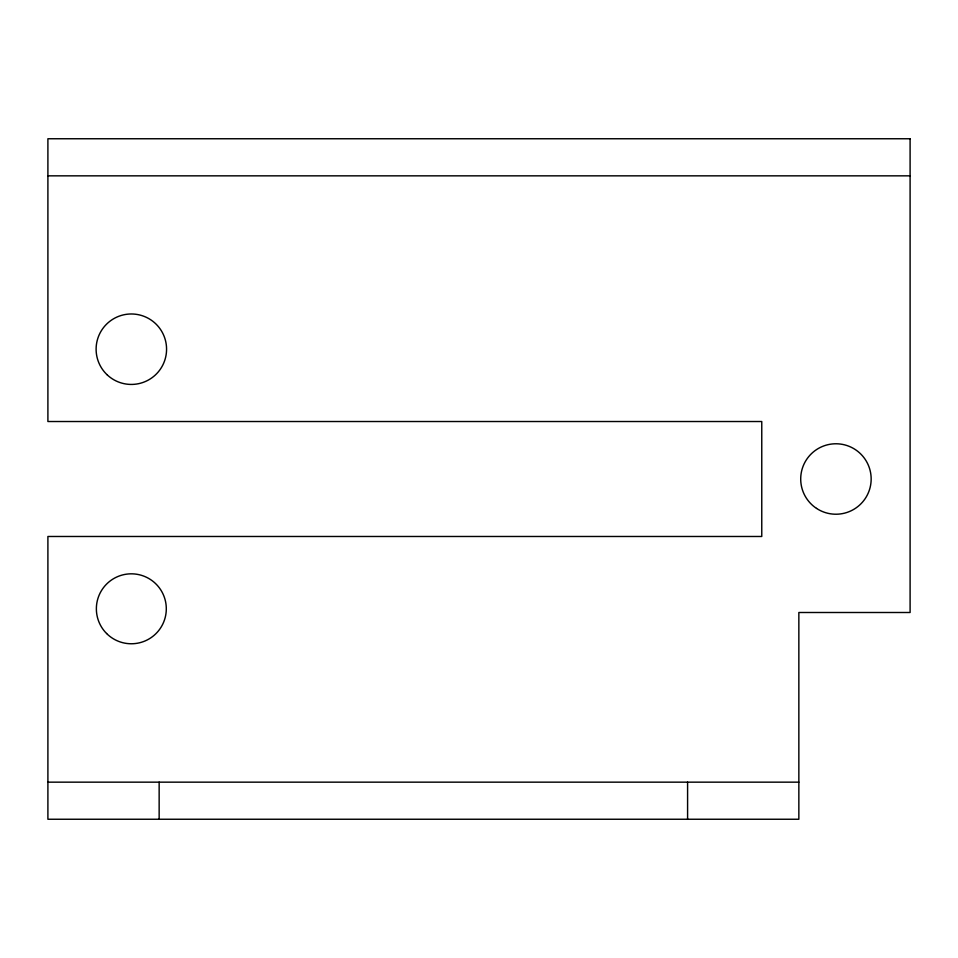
<?xml version="1.0" encoding="UTF-8"?>
<svg xmlns="http://www.w3.org/2000/svg" width="958" height="958" viewBox="0 0 958 958"><rect width="100%" height="100%" fill="white"/><g stroke="black" fill="none" stroke-linecap="round" stroke-linejoin="round"><path stroke-width="1.44" d="M47.9 175.841L910.1 175.841M47.9 782.159L798.852 782.159M687.593 782.159L687.593 819.246M159.148 782.159L159.148 819.246M910.1 138.754L47.9 138.754L47.9 421.52L761.766 421.52L761.766 536.48L47.9 536.48L47.9 819.246L798.852 819.246L798.852 612.497L910.1 612.497L910.1 138.754M816.527 508.399A35.23 35.23 0 0 0 871.097 481.108A35.23 35.23 0 0 0 820.168 447.494A35.23 35.23 0 0 0 816.527 508.399M106.613 633.525A34.967 34.967 0 0 0 165.111 617.85A34.967 34.967 0 0 0 122.289 575.016A34.967 34.967 0 0 0 106.613 633.525M107.38 375.033A35.23 35.23 0 0 0 165.686 357.047A35.23 35.23 0 0 0 120.959 315.541A35.23 35.23 0 0 0 107.38 375.033"/></g></svg>
